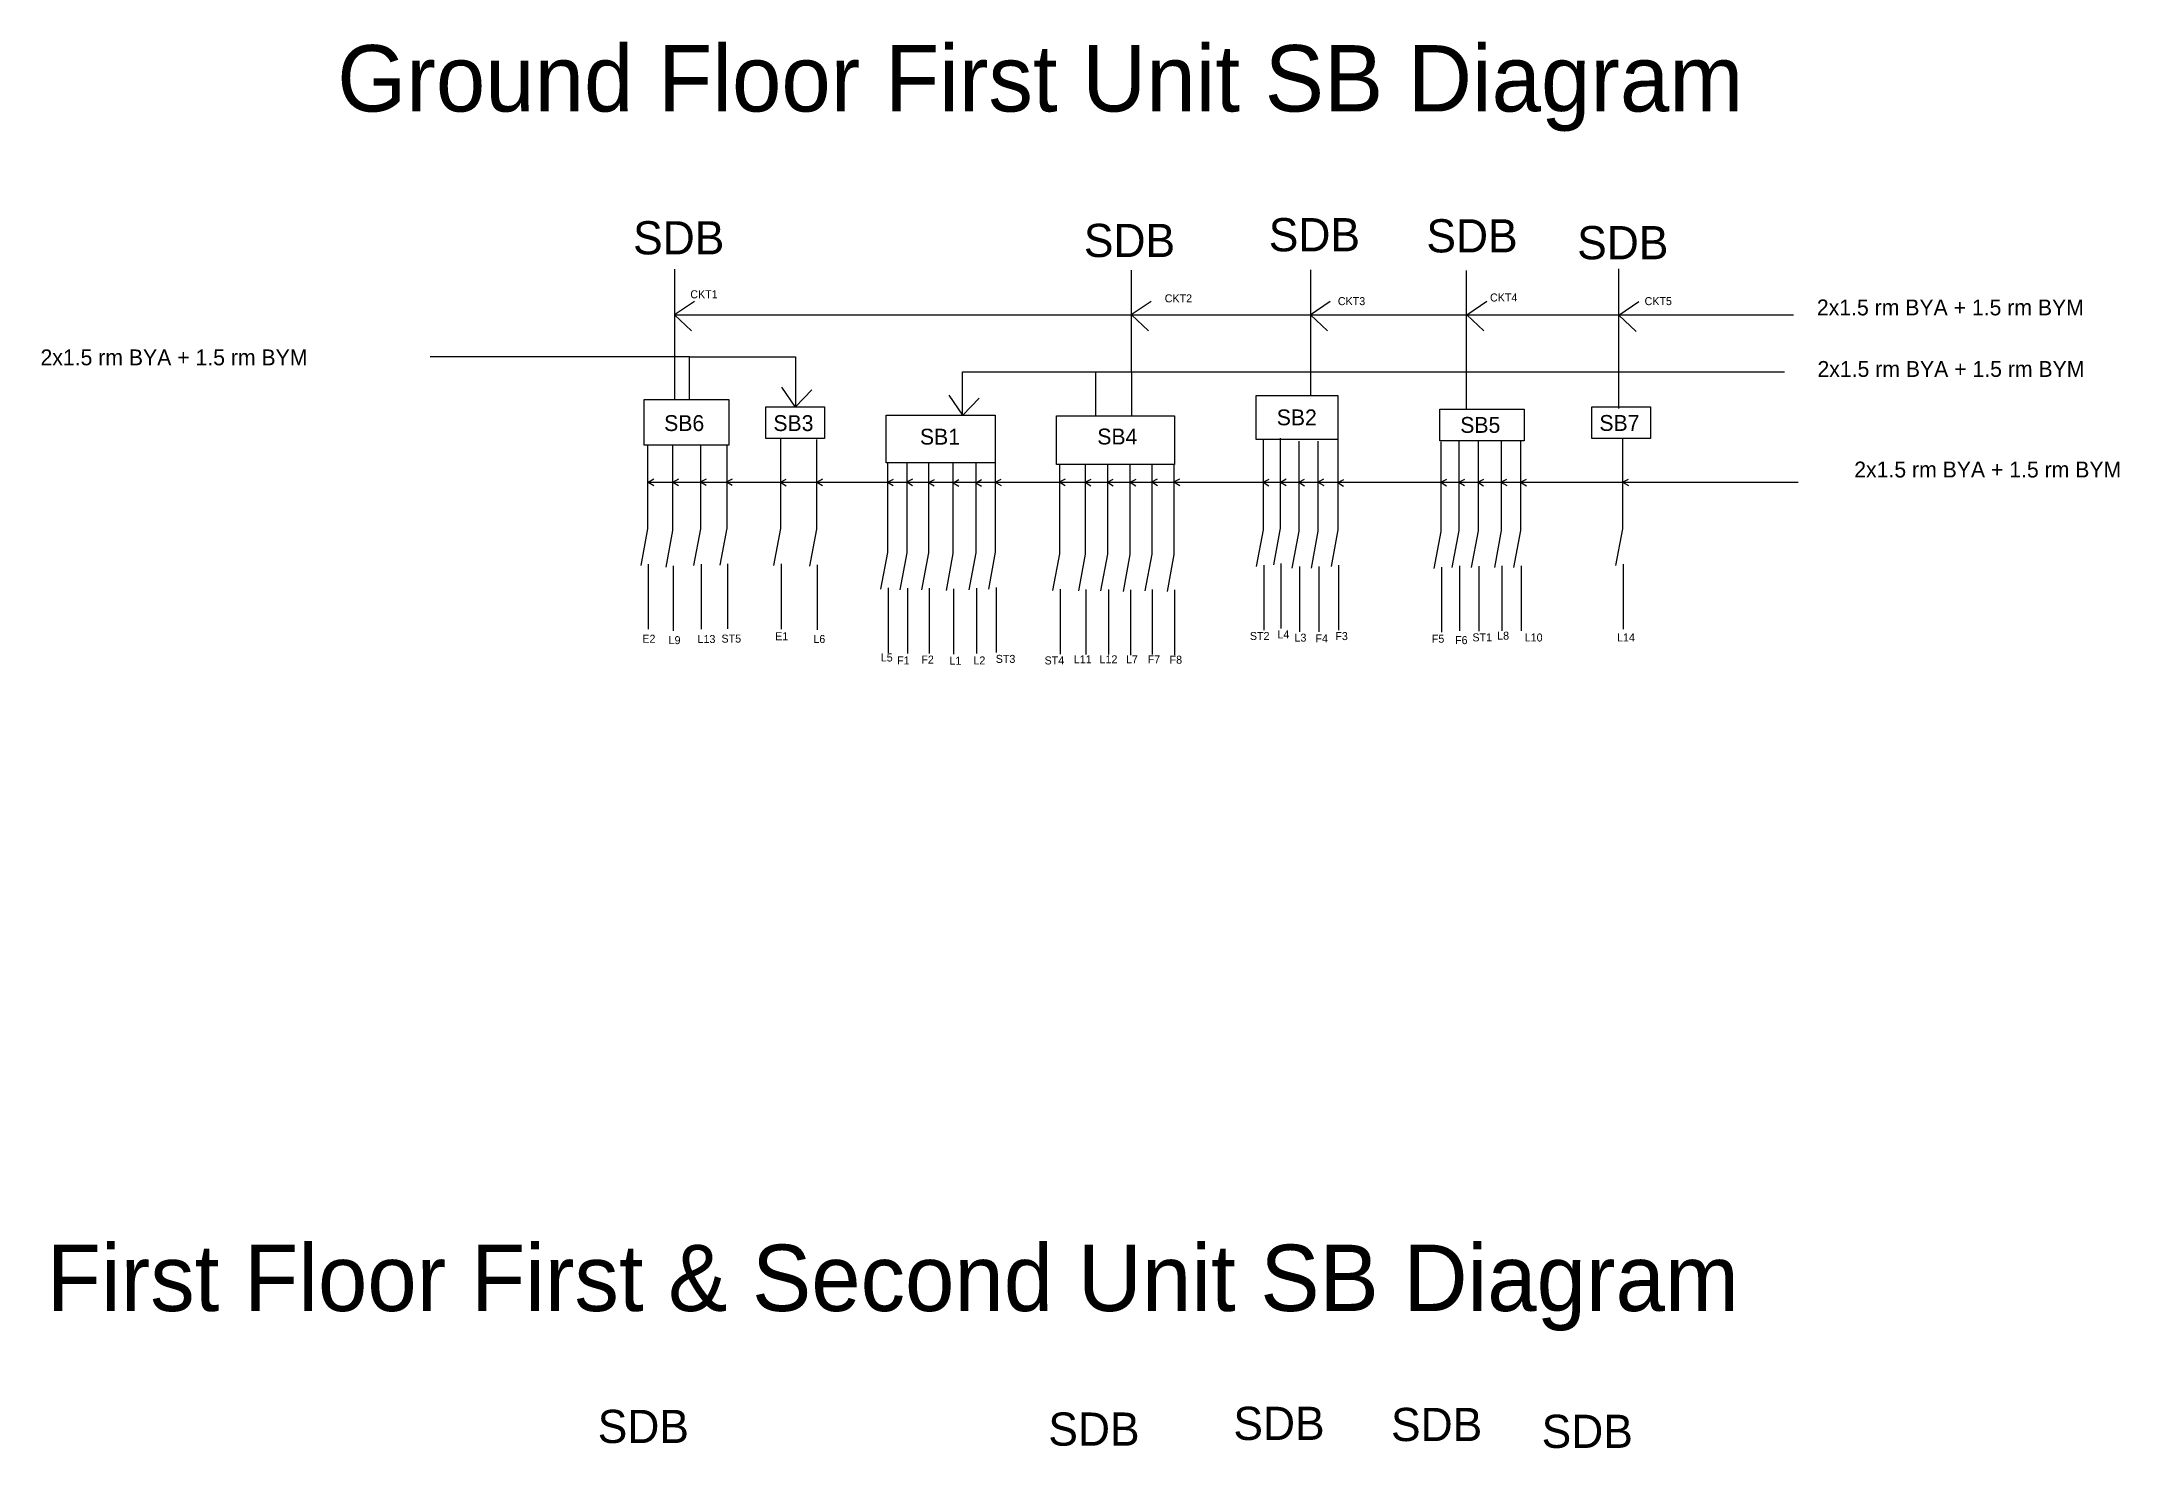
# Model space of a CAD drawing. Header units: inches. Extents: x -1380 to -106, y -233 to 422.
# Drawn here: x -1347.7 to -1199.1, y 280.7 to 381.3 of the extents above; entities that cross this region are included whole.
import ezdxf

# ---------------------------------------------------------------- set-up
doc = ezdxf.new("R2010")
doc.units = ezdxf.units.IN
doc.header["$MEASUREMENT"] = 0
doc.layers.add('Fitings and Fixture Texts', color=19, linetype='Continuous')

# ---------------------------------------------------------------- blocks, each defined once
blk = doc.blocks.new('Line with switch')
for p, q in [((-0.08, 0.02), (-0.08, -5.96)), ((-0.08, -5.96), (-0.57, -8.6)), ((-0.03, -8.49), (-0.03, -13.15))]:
    blk.add_line(p, q)
blk = doc.blocks.new('Arrow head')
for p, q in [((-0.05, 0), (1.38, 0.97)), ((-0.03, -0.01), (1.18, -1.17))]:
    blk.add_line(p, q)
blk = doc.blocks.new('Arrow head small')
for q in [(0.42, 0.22), (0.41, -0.25)]:
    blk.add_line((0, 0), q)

msp = doc.modelspace()

# ---------------------------------------------------------------- linework, layer by layer
for p, q in [((-1302.43, 365.02), (-1302.43, 355.71)), ((-1269.77, 357.69), (-1269.77, 364.96)), ((-1256.97, 364.98), (-1256.97, 355.99)), ((-1245.83, 364.93), (-1245.83, 355.01)), ((-1234.95, 365.04), (-1234.95, 355.06)), ((-1256.99, 361.76), (-1255.56, 362.73)), ((-1245.8, 361.76), (-1244.37, 362.73)), ((-1234.92, 361.73), (-1233.49, 362.71)), ((-1302.43, 361.76), (-1222.44, 361.76)), ((-1256.97, 361.75), (-1255.76, 360.6)), ((-1245.79, 361.75), (-1244.58, 360.6)), ((-1234.91, 361.73), (-1233.69, 360.57)), ((-1301.37, 358.76), (-1319.92, 358.76)), ((-1301.37, 355.71), (-1301.37, 358.76)), ((-1301.37, 358.76), (-1293.78, 358.76)), ((-1293.78, 358.76), (-1293.78, 355.13)), ((-1281.84, 354.65), (-1281.84, 357.69)), ((-1281.84, 357.69), (-1272.34, 357.69)), ((-1272.34, 357.69), (-1272.34, 354.48)), ((-1272.34, 357.69), (-1223.07, 357.69)), ((-1269.77, 357.69), (-1269.77, 354.53)), ((-1304.36, 352.43), (-1304.36, 346.46)), ((-1302.58, 352.43), (-1302.58, 346.34)), ((-1294.86, 352.91), (-1294.86, 346.48)), ((-1292.28, 352.85), (-1292.28, 346.42)), ((-1260.35, 352.82), (-1260.35, 346.39)), ((-1259.13, 352.93), (-1259.13, 346.5)), ((-1257.81, 352.71), (-1257.81, 346.28)), ((-1256.43, 352.71), (-1256.43, 346.28)), ((-1255.01, 352.82), (-1255.01, 346.39)), ((-1247.65, 352.68), (-1247.65, 346.26)), ((-1246.36, 352.76), (-1246.36, 346.33)), ((-1244.98, 352.75), (-1244.98, 346.32)), ((-1243.33, 352.76), (-1243.33, 346.33)), ((-1241.96, 352.77), (-1241.96, 346.34)), ((-1234.67, 352.89), (-1234.67, 346.46)), ((-1287.21, 351.2), (-1287.21, 344.77)), ((-1285.82, 351.16), (-1285.82, 344.74)), ((-1284.29, 351.16), (-1284.29, 344.74)), ((-1282.53, 351.12), (-1282.53, 344.69)), ((-1280.9, 351.16), (-1280.9, 344.74)), ((-1279.5, 351.21), (-1279.5, 344.78)), ((-1274.92, 351.1), (-1274.92, 344.67)), ((-1273.07, 351.08), (-1273.07, 344.65)), ((-1271.47, 351.08), (-1271.47, 344.65)), ((-1269.88, 351.04), (-1269.88, 344.61)), ((-1268.32, 351.08), (-1268.32, 344.65)), ((-1266.73, 351.04), (-1266.73, 344.61)), ((-1304.36, 349.78), (-1222.11, 349.78)), ((-1304.36, 346.46), (-1304.85, 343.82)), ((-1302.58, 346.34), (-1303.07, 343.71)), ((-1294.86, 346.48), (-1295.36, 343.84)), ((-1292.28, 346.42), (-1292.78, 343.79)), ((-1260.35, 346.39), (-1260.85, 343.76)), ((-1259.13, 346.5), (-1259.62, 343.87)), ((-1257.81, 346.28), (-1258.3, 343.65)), ((-1256.43, 346.28), (-1256.93, 343.65)), ((-1255.01, 346.39), (-1255.5, 343.76)), ((-1247.65, 346.26), (-1248.15, 343.62)), ((-1246.36, 346.33), (-1246.86, 343.69)), ((-1244.98, 346.32), (-1245.48, 343.68)), ((-1243.33, 346.33), (-1243.82, 343.69)), ((-1241.96, 346.34), (-1242.46, 343.7)), ((-1234.67, 346.46), (-1235.16, 343.82)), ((-1287.21, 344.77), (-1287.7, 342.13)), ((-1285.82, 344.74), (-1286.32, 342.1)), ((-1284.29, 344.74), (-1284.78, 342.1)), ((-1282.53, 344.69), (-1283.02, 342.05)), ((-1280.9, 344.74), (-1281.4, 342.1)), ((-1279.5, 344.78), (-1280, 342.14)), ((-1274.92, 344.67), (-1275.41, 342.04)), ((-1304.31, 343.92), (-1304.31, 339.27)), ((-1302.53, 343.81), (-1302.53, 339.16)), ((-1294.81, 343.95), (-1294.81, 339.29)), ((-1292.23, 343.89), (-1292.23, 339.24)), ((-1273.07, 344.65), (-1273.56, 342.01)), ((-1271.47, 344.65), (-1271.97, 342.01)), ((-1269.88, 344.61), (-1270.37, 341.97)), ((-1268.32, 344.65), (-1268.82, 342.01)), ((-1266.73, 344.61), (-1267.22, 341.97)), ((-1260.3, 343.86), (-1260.3, 339.21)), ((-1259.08, 343.97), (-1259.08, 339.32)), ((-1257.76, 343.75), (-1257.76, 339.1)), ((-1256.38, 343.75), (-1256.38, 339.1)), ((-1254.96, 343.86), (-1254.96, 339.21)), ((-1247.6, 343.72), (-1247.6, 339.07)), ((-1246.31, 343.8), (-1246.31, 339.15)), ((-1244.93, 343.79), (-1244.93, 339.13)), ((-1243.28, 343.8), (-1243.28, 339.15)), ((-1241.91, 343.8), (-1241.91, 339.15)), ((-1234.62, 343.93), (-1234.62, 339.27)), ((-1287.16, 342.24), (-1287.16, 337.59)), ((-1285.77, 342.2), (-1285.77, 337.55)), ((-1284.24, 342.2), (-1284.24, 337.55)), ((-1282.48, 342.16), (-1282.48, 337.5)), ((-1280.85, 342.2), (-1280.85, 337.55)), ((-1279.45, 342.25), (-1279.45, 337.6)), ((-1274.87, 342.14), (-1274.87, 337.49)), ((-1273.02, 342.12), (-1273.02, 337.47)), ((-1271.42, 342.12), (-1271.42, 337.47)), ((-1269.83, 342.08), (-1269.83, 337.42)), ((-1268.28, 342.12), (-1268.28, 337.47)), ((-1266.68, 342.08), (-1266.68, 337.42))]:
    msp.add_line(p, q)
for points in [[(-1304.6, 355.7), (-1298.55, 355.7), (-1298.55, 352.44), (-1304.6, 352.44)], [(-1295.91, 355.17), (-1291.72, 355.17), (-1291.72, 352.91), (-1295.91, 352.91)], [(-1260.84, 355.99), (-1255.01, 355.99), (-1255.01, 352.84), (-1260.84, 352.84)], [(-1236.85, 355.17), (-1232.66, 355.17), (-1232.66, 352.91), (-1236.85, 352.91)], [(-1287.3, 354.59), (-1279.52, 354.59), (-1279.52, 351.17), (-1287.3, 351.17)], [(-1275.12, 354.53), (-1266.68, 354.53), (-1266.68, 351.06), (-1275.12, 351.06)], [(-1247.73, 355), (-1241.69, 355), (-1241.69, 352.74), (-1247.73, 352.74)]]:
    msp.add_lwpolyline(points, close=True)

# ---------------------------------------------------------------- block references
for name, p in [('Arrow head', (-1302.4, 361.77)), ('Arrow head', (-1269.73, 361.77)), ('Line with switch', (-1300.5, 352.42)), ('Line with switch', (-1298.62, 352.45)), ('Arrow head small', (-1304.33, 349.8)), ('Arrow head small', (-1302.56, 349.8)), ('Arrow head small', (-1300.58, 349.82)), ('Arrow head small', (-1298.72, 349.82)), ('Arrow head small', (-1294.87, 349.78)), ('Arrow head small', (-1292.26, 349.8)), ('Arrow head small', (-1287.21, 349.79)), ('Arrow head small', (-1285.83, 349.81)), ('Arrow head small', (-1284.28, 349.77)), ('Arrow head small', (-1282.52, 349.75)), ('Arrow head small', (-1280.9, 349.75)), ('Arrow head small', (-1279.5, 349.79)), ('Arrow head small', (-1274.91, 349.81)), ('Arrow head small', (-1273.07, 349.78)), ('Arrow head small', (-1271.49, 349.78)), ('Arrow head small', (-1269.86, 349.78)), ('Arrow head small', (-1268.32, 349.81)), ('Arrow head small', (-1266.73, 349.81)), ('Arrow head small', (-1260.35, 349.78)), ('Arrow head small', (-1259.12, 349.8)), ('Arrow head small', (-1257.81, 349.78)), ('Arrow head small', (-1256.43, 349.8)), ('Arrow head small', (-1255.01, 349.76)), ('Arrow head small', (-1247.65, 349.78)), ('Arrow head small', (-1246.36, 349.79)), ('Arrow head small', (-1245, 349.78)), ('Arrow head small', (-1243.35, 349.79)), ('Arrow head small', (-1241.94, 349.78)), ('Arrow head small', (-1234.65, 349.79))]:
    msp.add_blockref(name, p)
at = {"rotation": 90}
for p in [(-1293.79, 355.2), (-1281.83, 354.62)]:
    msp.add_blockref('Arrow head', p, dxfattribs=at)

# ---------------------------------------------------------------- texts
at = {"attachment_point": 1}
for s, insert, char_height, width in [('Ground Floor First Unit SB Diagram', (-1326.55, 381.04), 4.7466, 353.4069), ('SDB', (-1305.4, 368.45), 2.373, 176.7034), ('SDB', (-1259.95, 368.67), 2.373, 176.7034), ('SDB', (-1248.68, 368.59), 2.373, 176.7034), ('SDB', (-1273.17, 368.26), 2.373, 176.7034), ('SDB', (-1237.9, 368.1), 2.373, 176.7034), ('2x1.5 rm BYA + 1.5 rm BYM', (-1220.76, 362.85), 1.134, 84.4338), ('2x1.5 rm BYA + 1.5 rm BYM', (-1347.77, 359.28), 1.134, 84.4338), ('2x1.5 rm BYA + 1.5 rm BYM', (-1220.72, 358.45), 1.134, 84.4338), ('SB6', (-1303.18, 354.58), 1.134, 84.4338), ('SB3', (-1295.37, 354.58), 1.134, 84.4338), ('SB1', (-1284.89, 353.61), 1.134, 84.4338), ('SB4', (-1272.21, 353.62), 1.134, 84.4338), ('SB2', (-1259.38, 354.99), 1.134, 84.4338), ('SB5', (-1246.26, 354.45), 1.134, 84.4338), ('SB7', (-1236.31, 354.59), 1.134, 84.4338), ('2x1.5 rm BYA + 1.5 rm BYM', (-1218.09, 351.26), 1.134, 84.4338), ('First Floor First & Second Unit SB Diagram', (-1347.32, 295.27), 4.7466, 353.4069), ('SDB', (-1307.93, 283.46), 2.373, 176.7034), ('SDB', (-1275.71, 283.27), 2.373, 176.7034), ('SDB', (-1262.48, 283.68), 2.373, 176.7034), ('SDB', (-1251.21, 283.6), 2.373, 176.7034), ('SDB', (-1240.44, 283.11), 2.373, 176.7034)]:
    msp.add_mtext(s, dxfattribs=dict(at, insert=insert, char_height=char_height, width=width))
at = {"layer": 'Fitings and Fixture Texts', "char_height": 0.572, "width": 1.2419, "attachment_point": 1}
for s, insert in [('CKT1', (-1301.31, 363.51)), ('CKT2', (-1267.39, 363.22)), ('CKT3', (-1255.01, 363.02)), ('CKT4', (-1244.13, 363.28)), ('CKT5', (-1233.08, 363.02)), ('E2', (-1304.74, 338.88)), ('L9', (-1302.86, 338.78)), ('L13', (-1300.79, 338.86)), ('ST5', (-1299.08, 338.89)), ('E1', (-1295.24, 339.06)), ('L6', (-1292.51, 338.86)), ('ST2', (-1261.3, 339.08)), ('L4', (-1259.33, 339.19)), ('L3', (-1258.11, 338.96)), ('F4', (-1256.61, 338.9)), ('F3', (-1255.19, 339.07)), ('F5', (-1248.29, 338.88)), ('F6', (-1246.63, 338.78)), ('ST1', (-1245.39, 338.98)), ('L8', (-1243.62, 339.1)), ('L10', (-1241.65, 338.97)), ('L14', (-1235.05, 338.97)), ('L5', (-1287.69, 337.54)), ('F1', (-1286.52, 337.33)), ('F2', (-1284.79, 337.39)), ('L1', (-1282.78, 337.31)), ('L2', (-1281.07, 337.33)), ('ST3', (-1279.47, 337.44)), ('ST4', (-1275.98, 337.33)), ('L11', (-1273.89, 337.41)), ('L12', (-1272.05, 337.41)), ('L7', (-1270.16, 337.41)), ('F7', (-1268.61, 337.41)), ('F8', (-1267.04, 337.38))]:
    msp.add_mtext(s, dxfattribs=dict(at, insert=insert))

doc.saveas('drawing.dxf')
